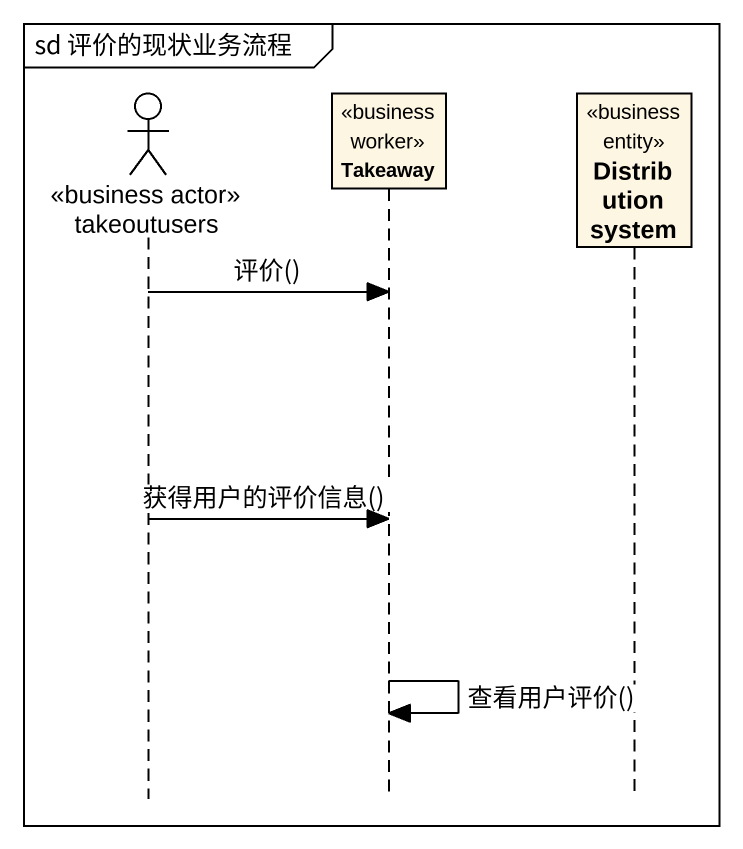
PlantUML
@startuml
mainframe sd 评价的现状业务流程
hide footbox
actor takeoutusers <<business actor>>
participant Takeaway <<business worker>>
participant "Distribution system" as Distribution_system <<business entity>>

takeoutusers -> Takeaway : 评价()
takeoutusers -> Takeaway : 获得用户的评价信息()
Takeaway -> Takeaway : 查看用户评价()
@enduml
